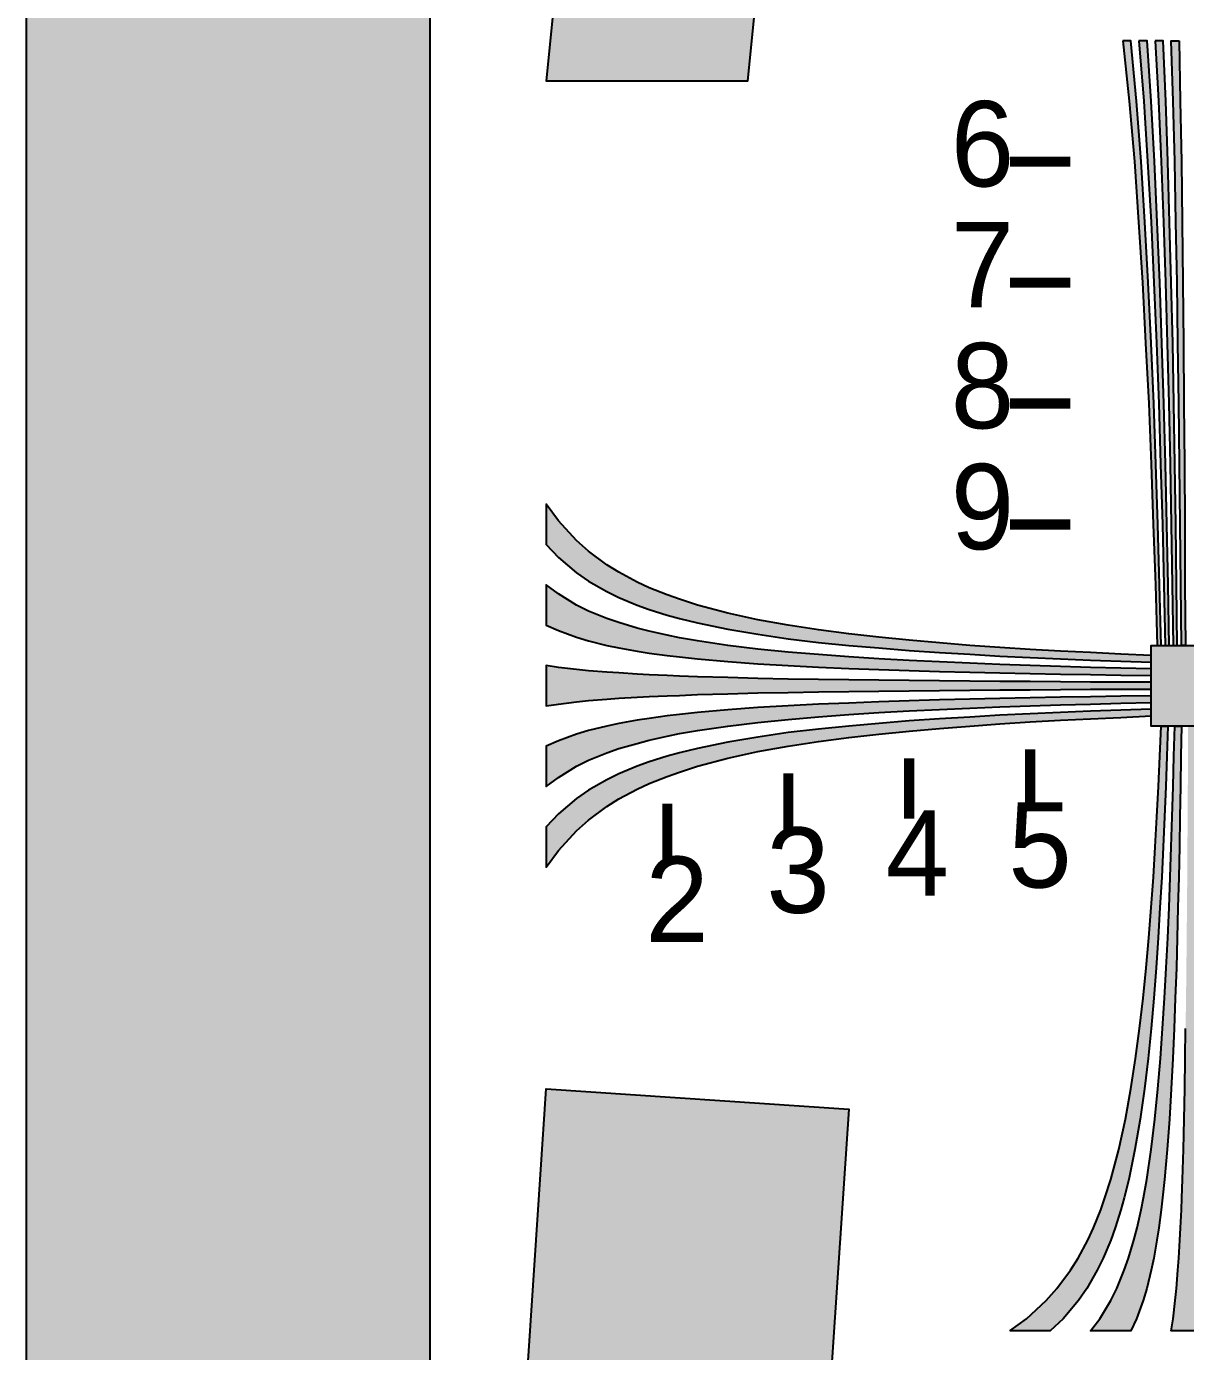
# Model space of a CAD drawing. Header units: millimetres. Extents: x 0 to 420, y 0 to 297.
# Drawn here: x 0 to 71.1, y 45.8 to 127.1 of the extents above; entities that cross this region are included whole.
import ezdxf

# ---------------------------------------------------------------- set-up
doc = ezdxf.new("R2010")
doc.units = ezdxf.units.MM
for name, color, linetype in [('FRAME', 7, 'Continuous'), ('GLUE', 1, 'Continuous'), ('LABELS', 7, 'Continuous'), ('PERIPHERY', 7, 'Continuous'), ('SFR', 7, 'Continuous')]:
    doc.layers.add(name, color=color, linetype=linetype)

msp = doc.modelspace()

# ---------------------------------------------------------------- hatches: boundary and pattern name
at = {"layer": 'FRAME', "true_color": 0x000000}
h = msp.add_hatch(color=7, dxfattribs=at)
h.dxf.hatch_style = 1
h.paths.add_polyline_path([(0, 272.25), (24.75, 272.25), (24.75, 24.75), (0, 24.75), (0, 272.25)])
at = {"layer": 'PERIPHERY', "true_color": 0x000000}
h = msp.add_hatch(color=7, dxfattribs=at)
h.dxf.hatch_style = 1
h.paths.add_polyline_path([(67.293, 126.225), (67.676, 122.512), (67.998, 118.8), (68.258, 115.087), (68.493, 111.375), (68.691, 107.662), (68.877, 103.95), (69.025, 100.237), (69.162, 96.525), (69.286, 92.812), (69.397, 89.099), (69.644, 89.099), (69.545, 92.812), (69.434, 96.525), (69.322, 100.237), (69.186, 103.95), (69.025, 107.662), (68.852, 111.375), (68.642, 115.087), (68.407, 118.8), (68.123, 122.512), (67.788, 126.225), (67.293, 126.225)])
h = msp.add_hatch(color=7, dxfattribs=at)
h.dxf.hatch_style = 1
h.paths.add_polyline_path([(68.282, 126.225), (68.58, 122.512), (68.815, 118.8), (69.025, 115.087), (69.198, 111.375), (69.359, 107.662), (69.496, 103.95), (69.606, 100.237), (69.718, 96.525), (69.805, 92.812), (69.891, 89.099), (70.138, 89.099), (70.064, 92.812), (69.99, 96.525), (69.903, 100.237), (69.804, 103.95), (69.68, 107.662), (69.557, 111.375), (69.408, 115.087), (69.235, 118.8), (69.025, 122.512), (68.778, 126.225), (68.282, 126.225)])
h = msp.add_hatch(color=7, dxfattribs=at)
h.dxf.hatch_style = 1
h.paths.add_polyline_path([(69.273, 126.225), (69.471, 122.512), (69.644, 118.8), (69.792, 115.087), (69.904, 111.375), (70.015, 107.662), (70.114, 103.95), (70.189, 100.237), (70.263, 96.525), (70.325, 92.812), (70.388, 89.099), (70.635, 89.099), (70.585, 92.812), (70.536, 96.525), (70.487, 100.237), (70.424, 103.95), (70.35, 107.662), (70.264, 111.375), (70.164, 115.087), (70.053, 118.8), (69.93, 122.512), (69.768, 126.225), (69.273, 126.225)])
h = msp.add_hatch(color=7, dxfattribs=at)
h.dxf.hatch_style = 1
h.paths.add_polyline_path([(70.758, 126.225), (70.82, 122.512), (70.882, 118.8), (70.931, 115.087), (70.969, 111.375), (71.005, 107.662), (71.043, 103.95), (71.068, 100.237), (71.093, 96.525), (71.105, 92.812), (71.13, 89.099), (70.882, 89.099), (70.845, 92.812), (70.808, 96.525), (70.771, 100.237), (70.734, 103.95), (70.672, 107.662), (70.622, 111.375), (70.548, 115.087), (70.474, 118.8), (70.374, 122.512), (70.263, 126.225), (70.758, 126.225)])
h = msp.add_hatch(color=7, dxfattribs=at)
h.dxf.hatch_style = 1
h.paths.add_polyline_path([(31.903, 95.291), (32.645, 94.499), (33.759, 93.559), (34.502, 93.051), (35.615, 92.407), (36.358, 92.049), (37.472, 91.578), (38.214, 91.306), (39.328, 90.96), (40.07, 90.75), (41.184, 90.477), (43.04, 90.094), (44.897, 89.784), (46.753, 89.512), (48.609, 89.289), (50.465, 89.103), (52.322, 88.942), (54.178, 88.794), (56.034, 88.67), (57.89, 88.559), (59.747, 88.448), (61.603, 88.361), (63.459, 88.274), (65.316, 88.2), (67.172, 88.138), (69.028, 88.076), (69.028, 88.485), (67.172, 88.571), (65.316, 88.657), (63.459, 88.744), (61.603, 88.856), (59.747, 88.967), (57.89, 89.103), (56.034, 89.252), (54.178, 89.413), (52.322, 89.598), (50.465, 89.809), (48.609, 90.056), (46.753, 90.341), (44.897, 90.675), (43.04, 91.083), (41.184, 91.578), (40.07, 91.937), (39.328, 92.197), (38.214, 92.643), (37.472, 92.99), (36.358, 93.596), (35.615, 94.054), (34.502, 94.883), (33.759, 95.539), (32.645, 96.752), (31.903, 97.766), (31.903, 95.291), (31.903, 95.291)])
h = msp.add_hatch(color=7, dxfattribs=at)
h.dxf.hatch_style = 1
h.paths.add_polyline_path([(31.903, 90.341), (32.645, 90.007), (33.759, 89.598), (34.502, 89.375), (35.615, 89.103), (36.358, 88.955), (37.472, 88.744), (38.214, 88.632), (39.328, 88.484), (40.07, 88.398), (41.184, 88.273), (43.04, 88.113), (44.897, 87.977), (46.753, 87.865), (48.609, 87.766), (50.465, 87.692), (52.322, 87.617), (54.178, 87.556), (56.034, 87.506), (57.89, 87.457), (59.747, 87.407), (61.603, 87.37), (63.459, 87.333), (65.316, 87.308), (67.172, 87.271), (69.028, 87.246), (69.028, 87.655), (67.172, 87.704), (65.316, 87.754), (63.459, 87.803), (61.603, 87.864), (59.747, 87.927), (57.89, 88.001), (56.034, 88.088), (54.178, 88.174), (52.322, 88.273), (50.465, 88.397), (48.609, 88.533), (46.753, 88.694), (44.897, 88.88), (43.04, 89.103), (41.184, 89.375), (40.07, 89.573), (39.328, 89.722), (38.214, 89.969), (37.472, 90.167), (36.358, 90.501), (35.615, 90.749), (34.502, 91.207), (33.759, 91.578), (32.645, 92.259), (31.903, 92.816), (31.903, 90.341), (31.903, 90.341)])
h = msp.add_hatch(color=7, dxfattribs=at)
h.dxf.hatch_style = 1
h.paths.add_polyline_path([(73.978, 84.15), (69.028, 84.15), (69.028, 89.1), (73.978, 89.1), (73.978, 84.15)])
h = msp.add_hatch(color=7, dxfattribs=at)
h.dxf.hatch_style = 1
h.paths.add_polyline_path([(31.903, 85.391), (32.645, 85.502), (33.759, 85.638), (34.502, 85.713), (35.615, 85.799), (36.358, 85.861), (37.472, 85.923), (38.214, 85.96), (39.328, 86.009), (40.07, 86.035), (41.184, 86.085), (43.04, 86.134), (44.897, 86.183), (46.753, 86.22), (48.609, 86.245), (50.465, 86.27), (52.322, 86.295), (54.178, 86.319), (56.034, 86.332), (57.89, 86.357), (59.747, 86.369), (61.603, 86.381), (63.459, 86.393), (65.316, 86.406), (67.172, 86.418), (69.028, 86.418), (69.028, 86.839), (67.172, 86.839), (65.316, 86.85), (63.459, 86.863), (61.603, 86.875), (59.747, 86.887), (57.89, 86.899), (56.034, 86.924), (54.178, 86.937), (52.322, 86.962), (50.465, 86.987), (48.609, 87.011), (46.753, 87.036), (44.897, 87.074), (43.04, 87.123), (41.184, 87.172), (40.07, 87.222), (39.328, 87.247), (38.214, 87.296), (37.472, 87.333), (36.358, 87.407), (35.615, 87.457), (34.502, 87.543), (33.759, 87.617), (32.645, 87.754), (31.903, 87.865), (31.903, 85.391), (31.903, 85.391)])
h = msp.add_hatch(color=7, dxfattribs=at)
h.dxf.hatch_style = 1
h.paths.add_polyline_path([(31.903, 80.44), (32.645, 80.998), (33.759, 81.678), (34.502, 82.049), (35.615, 82.507), (36.358, 82.768), (37.472, 83.089), (38.214, 83.288), (39.328, 83.535), (40.07, 83.683), (41.184, 83.881), (43.04, 84.153), (44.897, 84.376), (46.753, 84.561), (48.609, 84.722), (50.465, 84.859), (52.322, 84.983), (54.178, 85.082), (56.034, 85.169), (57.89, 85.255), (59.747, 85.329), (61.603, 85.391), (63.459, 85.453), (65.316, 85.502), (67.172, 85.552), (69.028, 85.602), (69.028, 86.01), (67.172, 85.985), (65.316, 85.948), (63.459, 85.923), (61.603, 85.885), (59.747, 85.849), (57.89, 85.799), (56.034, 85.75), (54.178, 85.701), (52.322, 85.638), (50.465, 85.564), (48.609, 85.49), (46.753, 85.391), (44.897, 85.279), (43.04, 85.143), (41.184, 84.982), (40.07, 84.859), (39.328, 84.772), (38.214, 84.623), (37.472, 84.512), (36.358, 84.314), (35.615, 84.153), (34.502, 83.881), (33.759, 83.658), (32.645, 83.25), (31.903, 82.915), (31.903, 80.44), (31.903, 80.44)])
h = msp.add_hatch(color=7, dxfattribs=at)
h.dxf.hatch_style = 1
h.paths.add_polyline_path([(31.903, 75.49), (32.645, 76.505), (33.759, 77.718), (34.502, 78.374), (35.615, 79.203), (36.358, 79.673), (37.472, 80.266), (38.214, 80.614), (39.328, 81.059), (40.07, 81.319), (41.184, 81.678), (43.04, 82.173), (44.897, 82.581), (46.753, 82.916), (48.609, 83.2), (50.465, 83.447), (52.322, 83.658), (54.178, 83.844), (56.034, 84.004), (57.89, 84.152), (59.747, 84.289), (61.603, 84.401), (63.459, 84.512), (65.316, 84.599), (67.172, 84.685), (69.028, 84.772), (69.028, 85.18), (67.172, 85.118), (65.316, 85.056), (63.459, 84.982), (61.603, 84.895), (59.747, 84.809), (57.89, 84.697), (56.034, 84.585), (54.178, 84.462), (52.322, 84.313), (50.465, 84.152), (48.609, 83.967), (46.753, 83.745), (44.897, 83.472), (43.04, 83.162), (41.184, 82.778), (40.07, 82.506), (39.328, 82.296), (38.214, 81.95), (37.472, 81.678), (36.358, 81.22), (35.615, 80.848), (34.502, 80.205), (33.759, 79.698), (32.645, 78.757), (31.903, 77.965), (31.903, 75.49), (31.903, 75.49)])
h = msp.add_hatch(color=7, dxfattribs=at)
h.dxf.hatch_style = 1
h.paths.add_polyline_path([(60.365, 47.025), (61.38, 47.768), (62.593, 48.882), (63.248, 49.624), (64.077, 50.738), (64.548, 51.48), (65.141, 52.594), (65.488, 53.337), (65.934, 54.45), (66.193, 55.193), (66.552, 56.307), (67.047, 58.163), (67.456, 60.019), (67.79, 61.875), (68.075, 63.732), (68.322, 65.588), (68.532, 67.444), (68.718, 69.3), (68.879, 71.157), (69.027, 73.013), (69.164, 74.869), (69.275, 76.726), (69.386, 78.582), (69.473, 80.438), (69.56, 82.294), (69.646, 84.151), (70.055, 84.151), (69.993, 82.294), (69.93, 80.438), (69.856, 78.582), (69.77, 76.726), (69.683, 74.869), (69.572, 73.013), (69.46, 71.157), (69.337, 69.3), (69.188, 67.444), (69.027, 65.588), (68.842, 63.732), (68.619, 61.875), (68.347, 60.019), (68.037, 58.163), (67.653, 56.307), (67.381, 55.193), (67.171, 54.45), (66.825, 53.337), (66.552, 52.594), (66.094, 51.48), (65.723, 50.738), (65.079, 49.624), (64.572, 48.882), (63.632, 47.768), (62.84, 47.025), (60.365, 47.025)])
h = msp.add_hatch(color=7, dxfattribs=at)
h.dxf.hatch_style = 1
h.paths.add_polyline_path([(65.315, 47.025), (65.872, 47.768), (66.553, 48.882), (66.924, 49.624), (67.382, 50.738), (67.642, 51.48), (67.964, 52.594), (68.162, 53.337), (68.409, 54.45), (68.557, 55.193), (68.756, 56.307), (69.028, 58.163), (69.251, 60.019), (69.436, 61.875), (69.597, 63.732), (69.734, 65.588), (69.857, 67.444), (69.956, 69.3), (70.043, 71.157), (70.129, 73.013), (70.204, 74.869), (70.266, 76.726), (70.328, 78.582), (70.377, 80.438), (70.426, 82.294), (70.476, 84.151), (70.884, 84.151), (70.859, 82.294), (70.822, 80.438), (70.797, 78.582), (70.76, 76.726), (70.723, 74.869), (70.674, 73.013), (70.625, 71.156), (70.575, 69.3), (70.513, 67.444), (70.439, 65.587), (70.364, 63.731), (70.265, 61.875), (70.154, 60.019), (70.018, 58.162), (69.857, 56.306), (69.733, 55.192), (69.647, 54.45), (69.498, 53.336), (69.386, 52.594), (69.189, 51.48), (69.028, 50.737), (68.756, 49.624), (68.533, 48.881), (68.124, 47.767), (67.79, 47.025), (65.315, 47.025), (65.315, 47.025)])
h = msp.add_hatch(color=7, dxfattribs=at)
h.dxf.hatch_style = 1
h.paths.add_polyline_path([(70.265, 47.025), (70.377, 47.768), (70.513, 48.882), (70.587, 49.624), (70.674, 50.738), (70.736, 51.48), (70.798, 52.594), (70.835, 53.337), (70.884, 54.45), (70.91, 55.193), (70.959, 56.307), (71.008, 58.163), (71.058, 60.019), (71.095, 61.875), (71.12, 63.732), (71.145, 65.588), (71.169, 67.444), (71.194, 69.3), (71.207, 71.157), (71.231, 73.013), (71.244, 74.869), (71.256, 76.726), (71.268, 78.582), (71.28, 80.438), (71.293, 82.294), (71.293, 84.151), (71.713, 84.151), (71.713, 82.294), (71.726, 80.438), (71.738, 78.582), (71.75, 76.726), (71.762, 74.869), (71.774, 73.013), (71.799, 71.157), (71.812, 69.3), (71.837, 67.444), (71.862, 65.588), (71.887, 63.732), (71.912, 61.875), (71.949, 60.019), (71.998, 58.163), (72.047, 56.307), (72.097, 55.193), (72.122, 54.45), (72.171, 53.337), (72.208, 52.594), (72.282, 51.48), (72.332, 50.738), (72.418, 49.624), (72.493, 48.882), (72.629, 47.768), (72.74, 47.025), (70.265, 47.025)])
at = {"layer": 'SFR', "true_color": 0x000000}
h = msp.add_hatch(color=7, dxfattribs=at)
h.dxf.hatch_style = 1
h.paths.add_polyline_path([(36.853, 173.25), (31.903, 123.75), (44.278, 123.75), (46.385, 144.824), (95.395, 139.923), (93.778, 123.749), (106.153, 123.749), (111.103, 173.249), (98.727, 173.249), (96.62, 152.175), (47.61, 157.076), (49.228, 173.249), (36.853, 173.249), (36.853, 173.25)])
h = msp.add_hatch(color=7, dxfattribs=at)
h.dxf.hatch_style = 1
h.paths.add_polyline_path([(49.228, 42.074), (30.666, 43.312), (31.903, 61.875), (50.465, 60.637), (49.228, 42.074)])

# ---------------------------------------------------------------- linework, layer by layer
at = {"layer": 'FRAME', "color": 250}
msp.add_lwpolyline([(0, 272.25), (24.75, 272.25), (24.75, 24.75), (0, 24.75), (0, 272.25)], close=True, dxfattribs=at)
at = {"layer": 'FRAME', "color": 250, "true_color": 0x000000}
for points in [[(0, 272.25), (0, 24.75), (24.75, 24.75)], [(24.75, 24.75), (24.75, 272.25), (0, 272.25)]]:
    msp.add_solid(points, dxfattribs=at)
at = {"layer": 'GLUE', "color": 1, "lineweight": 18}
msp.add_lwpolyline([(0, 0), (420, 0), (420, 297), (0, 297), (0, 0)], dxfattribs=at)
at = {"layer": 'PERIPHERY', "color": 250}
for points in [[(67.293, 126.225), (67.676, 122.512), (67.998, 118.8), (68.258, 115.087), (68.493, 111.375), (68.691, 107.662), (68.877, 103.95), (69.025, 100.237), (69.162, 96.525), (69.286, 92.812), (69.397, 89.099), (69.644, 89.099), (69.545, 92.812), (69.434, 96.525), (69.322, 100.237), (69.186, 103.95), (69.025, 107.662), (68.852, 111.375), (68.642, 115.087), (68.407, 118.8), (68.123, 122.512), (67.788, 126.225), (67.293, 126.225)], [(68.282, 126.225), (68.58, 122.512), (68.815, 118.8), (69.025, 115.087), (69.198, 111.375), (69.359, 107.662), (69.496, 103.95), (69.606, 100.237), (69.718, 96.525), (69.805, 92.812), (69.891, 89.099), (70.138, 89.099), (70.064, 92.812), (69.99, 96.525), (69.903, 100.237), (69.804, 103.95), (69.68, 107.662), (69.557, 111.375), (69.408, 115.087), (69.235, 118.8), (69.025, 122.512), (68.778, 126.225), (68.282, 126.225)], [(69.273, 126.225), (69.471, 122.512), (69.644, 118.8), (69.792, 115.087), (69.904, 111.375), (70.015, 107.662), (70.114, 103.95), (70.189, 100.237), (70.263, 96.525), (70.325, 92.812), (70.388, 89.099), (70.635, 89.099), (70.585, 92.812), (70.536, 96.525), (70.487, 100.237), (70.424, 103.95), (70.35, 107.662), (70.264, 111.375), (70.164, 115.087), (70.053, 118.8), (69.93, 122.512), (69.768, 126.225), (69.273, 126.225)], [(70.758, 126.225), (70.82, 122.512), (70.882, 118.8), (70.931, 115.087), (70.969, 111.375), (71.005, 107.662), (71.043, 103.95), (71.068, 100.237), (71.093, 96.525), (71.105, 92.812), (71.13, 89.099), (70.882, 89.099), (70.845, 92.812), (70.808, 96.525), (70.771, 100.237), (70.734, 103.95), (70.672, 107.662), (70.622, 111.375), (70.548, 115.087), (70.474, 118.8), (70.374, 122.512), (70.263, 126.225), (70.758, 126.225)], [(31.903, 95.291), (32.645, 94.499), (33.759, 93.559), (34.502, 93.051), (35.615, 92.407), (36.358, 92.049), (37.472, 91.578), (38.214, 91.306), (39.328, 90.96), (40.07, 90.75), (41.184, 90.477), (43.04, 90.094), (44.897, 89.784), (46.753, 89.512), (48.609, 89.289), (50.465, 89.103), (52.322, 88.942), (54.178, 88.794), (56.034, 88.67), (57.89, 88.559), (59.747, 88.448), (61.603, 88.361), (63.459, 88.274), (65.316, 88.2), (67.172, 88.138), (69.028, 88.076), (69.028, 88.485), (67.172, 88.571), (65.316, 88.657), (63.459, 88.744), (61.603, 88.856), (59.747, 88.967), (57.89, 89.103), (56.034, 89.252), (54.178, 89.413), (52.322, 89.598), (50.465, 89.809), (48.609, 90.056), (46.753, 90.341), (44.897, 90.675), (43.04, 91.083), (41.184, 91.578), (40.07, 91.937), (39.328, 92.197), (38.214, 92.643), (37.472, 92.99), (36.358, 93.596), (35.615, 94.054), (34.502, 94.883), (33.759, 95.539), (32.645, 96.752), (31.903, 97.766), (31.903, 95.291), (31.903, 95.291)], [(31.903, 90.341), (32.645, 90.007), (33.759, 89.598), (34.502, 89.375), (35.615, 89.103), (36.358, 88.955), (37.472, 88.744), (38.214, 88.632), (39.328, 88.484), (40.07, 88.398), (41.184, 88.273), (43.04, 88.113), (44.897, 87.977), (46.753, 87.865), (48.609, 87.766), (50.465, 87.692), (52.322, 87.617), (54.178, 87.556), (56.034, 87.506), (57.89, 87.457), (59.747, 87.407), (61.603, 87.37), (63.459, 87.333), (65.316, 87.308), (67.172, 87.271), (69.028, 87.246), (69.028, 87.655), (67.172, 87.704), (65.316, 87.754), (63.459, 87.803), (61.603, 87.864), (59.747, 87.927), (57.89, 88.001), (56.034, 88.088), (54.178, 88.174), (52.322, 88.273), (50.465, 88.397), (48.609, 88.533), (46.753, 88.694), (44.897, 88.88), (43.04, 89.103), (41.184, 89.375), (40.07, 89.573), (39.328, 89.722), (38.214, 89.969), (37.472, 90.167), (36.358, 90.501), (35.615, 90.749), (34.502, 91.207), (33.759, 91.578), (32.645, 92.259), (31.903, 92.816), (31.903, 90.341), (31.903, 90.341)], [(73.978, 84.15), (69.028, 84.15), (69.028, 89.1), (73.978, 89.1), (73.978, 84.15)], [(31.903, 85.391), (32.645, 85.502), (33.759, 85.638), (34.502, 85.713), (35.615, 85.799), (36.358, 85.861), (37.472, 85.923), (38.214, 85.96), (39.328, 86.009), (40.07, 86.035), (41.184, 86.085), (43.04, 86.134), (44.897, 86.183), (46.753, 86.22), (48.609, 86.245), (50.465, 86.27), (52.322, 86.295), (54.178, 86.319), (56.034, 86.332), (57.89, 86.357), (59.747, 86.369), (61.603, 86.381), (63.459, 86.393), (65.316, 86.406), (67.172, 86.418), (69.028, 86.418), (69.028, 86.839), (67.172, 86.839), (65.316, 86.85), (63.459, 86.863), (61.603, 86.875), (59.747, 86.887), (57.89, 86.899), (56.034, 86.924), (54.178, 86.937), (52.322, 86.962), (50.465, 86.987), (48.609, 87.011), (46.753, 87.036), (44.897, 87.074), (43.04, 87.123), (41.184, 87.172), (40.07, 87.222), (39.328, 87.247), (38.214, 87.296), (37.472, 87.333), (36.358, 87.407), (35.615, 87.457), (34.502, 87.543), (33.759, 87.617), (32.645, 87.754), (31.903, 87.865), (31.903, 85.391), (31.903, 85.391)], [(31.903, 80.44), (32.645, 80.998), (33.759, 81.678), (34.502, 82.049), (35.615, 82.507), (36.358, 82.768), (37.472, 83.089), (38.214, 83.288), (39.328, 83.535), (40.07, 83.683), (41.184, 83.881), (43.04, 84.153), (44.897, 84.376), (46.753, 84.561), (48.609, 84.722), (50.465, 84.859), (52.322, 84.983), (54.178, 85.082), (56.034, 85.169), (57.89, 85.255), (59.747, 85.329), (61.603, 85.391), (63.459, 85.453), (65.316, 85.502), (67.172, 85.552), (69.028, 85.602), (69.028, 86.01), (67.172, 85.985), (65.316, 85.948), (63.459, 85.923), (61.603, 85.885), (59.747, 85.849), (57.89, 85.799), (56.034, 85.75), (54.178, 85.701), (52.322, 85.638), (50.465, 85.564), (48.609, 85.49), (46.753, 85.391), (44.897, 85.279), (43.04, 85.143), (41.184, 84.982), (40.07, 84.859), (39.328, 84.772), (38.214, 84.623), (37.472, 84.512), (36.358, 84.314), (35.615, 84.153), (34.502, 83.881), (33.759, 83.658), (32.645, 83.25), (31.903, 82.915), (31.903, 80.44), (31.903, 80.44)], [(31.903, 75.49), (32.645, 76.505), (33.759, 77.718), (34.502, 78.374), (35.615, 79.203), (36.358, 79.673), (37.472, 80.266), (38.214, 80.614), (39.328, 81.059), (40.07, 81.319), (41.184, 81.678), (43.04, 82.173), (44.897, 82.581), (46.753, 82.916), (48.609, 83.2), (50.465, 83.447), (52.322, 83.658), (54.178, 83.844), (56.034, 84.004), (57.89, 84.152), (59.747, 84.289), (61.603, 84.401), (63.459, 84.512), (65.316, 84.599), (67.172, 84.685), (69.028, 84.772), (69.028, 85.18), (67.172, 85.118), (65.316, 85.056), (63.459, 84.982), (61.603, 84.895), (59.747, 84.809), (57.89, 84.697), (56.034, 84.585), (54.178, 84.462), (52.322, 84.313), (50.465, 84.152), (48.609, 83.967), (46.753, 83.745), (44.897, 83.472), (43.04, 83.162), (41.184, 82.778), (40.07, 82.506), (39.328, 82.296), (38.214, 81.95), (37.472, 81.678), (36.358, 81.22), (35.615, 80.848), (34.502, 80.205), (33.759, 79.698), (32.645, 78.757), (31.903, 77.965), (31.903, 75.49), (31.903, 75.49)], [(60.365, 47.025), (61.38, 47.768), (62.593, 48.882), (63.248, 49.624), (64.077, 50.738), (64.548, 51.48), (65.141, 52.594), (65.488, 53.337), (65.934, 54.45), (66.193, 55.193), (66.552, 56.307), (67.047, 58.163), (67.456, 60.019), (67.79, 61.875), (68.075, 63.732), (68.322, 65.588), (68.532, 67.444), (68.718, 69.3), (68.879, 71.157), (69.027, 73.013), (69.164, 74.869), (69.275, 76.726), (69.386, 78.582), (69.473, 80.438), (69.56, 82.294), (69.646, 84.151), (70.055, 84.151), (69.993, 82.294), (69.93, 80.438), (69.856, 78.582), (69.77, 76.726), (69.683, 74.869), (69.572, 73.013), (69.46, 71.157), (69.337, 69.3), (69.188, 67.444), (69.027, 65.588), (68.842, 63.732), (68.619, 61.875), (68.347, 60.019), (68.037, 58.163), (67.653, 56.307), (67.381, 55.193), (67.171, 54.45), (66.825, 53.337), (66.552, 52.594), (66.094, 51.48), (65.723, 50.738), (65.079, 49.624), (64.572, 48.882), (63.632, 47.768), (62.84, 47.025), (60.365, 47.025)], [(65.315, 47.025), (65.872, 47.768), (66.553, 48.882), (66.924, 49.624), (67.382, 50.738), (67.642, 51.48), (67.964, 52.594), (68.162, 53.337), (68.409, 54.45), (68.557, 55.193), (68.756, 56.307), (69.028, 58.163), (69.251, 60.019), (69.436, 61.875), (69.597, 63.732), (69.734, 65.588), (69.857, 67.444), (69.956, 69.3), (70.043, 71.157), (70.129, 73.013), (70.204, 74.869), (70.266, 76.726), (70.328, 78.582), (70.377, 80.438), (70.426, 82.294), (70.476, 84.151), (70.884, 84.151), (70.859, 82.294), (70.822, 80.438), (70.797, 78.582), (70.76, 76.726), (70.723, 74.869), (70.674, 73.013), (70.625, 71.156), (70.575, 69.3), (70.513, 67.444), (70.439, 65.587), (70.364, 63.731), (70.265, 61.875), (70.154, 60.019), (70.018, 58.162), (69.857, 56.306), (69.733, 55.192), (69.647, 54.45), (69.498, 53.336), (69.386, 52.594), (69.189, 51.48), (69.028, 50.737), (68.756, 49.624), (68.533, 48.881), (68.124, 47.767), (67.79, 47.025), (65.315, 47.025), (65.315, 47.025)]]:
    msp.add_lwpolyline(points, close=True, dxfattribs=at)
at = {"layer": 'PERIPHERY', "color": 250, "lineweight": 35, "const_width": 0.619}
for points in [[(64.075, 118.8), (60.363, 118.8)], [(64.075, 111.375), (60.363, 111.375)], [(64.075, 103.95), (60.363, 103.95)], [(64.075, 96.525), (60.363, 96.525)], [(61.603, 79.014), (61.603, 82.727)], [(54.178, 78.458), (54.178, 82.17)], [(46.753, 77.529), (46.753, 81.242)], [(39.328, 75.673), (39.328, 79.386)]]:
    msp.add_lwpolyline(points, dxfattribs=at)
at = {"layer": 'PERIPHERY', "color": 250}
msp.add_lwpolyline([(72.74, 47.025), (70.265, 47.025), (70.265, 47.025), (70.377, 47.768), (70.513, 48.882), (70.587, 49.624), (70.674, 50.738), (70.736, 51.48), (70.798, 52.594), (70.835, 53.337), (70.884, 54.45), (70.91, 55.193), (70.959, 56.307), (71.008, 58.163), (71.058, 60.019), (71.095, 61.875), (71.12, 63.732), (71.145, 65.588)], dxfattribs=at)
at = {"layer": 'PERIPHERY', "color": 250, "true_color": 0x000000}
for points in [[(67.788, 126.225), (67.293, 126.225), (67.676, 122.512)], [(67.788, 126.225), (67.676, 122.512), (67.998, 118.8)], [(67.788, 126.225), (67.998, 118.8), (68.258, 115.087)], [(67.788, 126.225), (68.258, 115.087), (68.493, 111.375)], [(67.788, 126.225), (68.493, 111.375), (68.691, 107.662)], [(67.788, 126.225), (68.691, 107.662), (68.877, 103.95)], [(67.788, 126.225), (68.877, 103.95), (69.644, 89.099)], [(67.788, 126.225), (69.644, 89.099), (69.545, 92.812)], [(67.788, 126.225), (69.545, 92.812), (69.434, 96.525)], [(67.788, 126.225), (69.434, 96.525), (69.322, 100.237)], [(67.788, 126.225), (69.322, 100.237), (69.186, 103.95)], [(67.788, 126.225), (69.186, 103.95), (69.025, 107.662)], [(67.788, 126.225), (69.025, 107.662), (68.852, 111.375)], [(67.788, 126.225), (68.852, 111.375), (68.642, 115.087)], [(67.788, 126.225), (68.642, 115.087), (68.407, 118.8)], [(68.407, 118.8), (68.123, 122.512), (67.788, 126.225)], [(68.778, 126.225), (68.282, 126.225), (68.58, 122.512)], [(68.778, 126.225), (68.58, 122.512), (68.815, 118.8)], [(68.778, 126.225), (68.815, 118.8), (69.025, 115.087)], [(68.778, 126.225), (69.025, 115.087), (69.198, 111.375)], [(68.778, 126.225), (69.198, 111.375), (69.359, 107.662)], [(68.778, 126.225), (69.359, 107.662), (69.496, 103.95)], [(68.778, 126.225), (69.496, 103.95), (70.138, 89.099)], [(68.778, 126.225), (70.138, 89.099), (70.064, 92.812)], [(68.778, 126.225), (70.064, 92.812), (69.99, 96.525)], [(68.778, 126.225), (69.99, 96.525), (69.903, 100.237)], [(68.778, 126.225), (69.903, 100.237), (69.804, 103.95)], [(68.778, 126.225), (69.804, 103.95), (69.68, 107.662)], [(68.778, 126.225), (69.68, 107.662), (69.557, 111.375)], [(68.778, 126.225), (69.557, 111.375), (69.408, 115.087)], [(68.778, 126.225), (69.408, 115.087), (69.235, 118.8)], [(69.235, 118.8), (69.025, 122.512), (68.778, 126.225)], [(69.768, 126.225), (69.273, 126.225), (69.471, 122.512)], [(69.768, 126.225), (69.471, 122.512), (69.644, 118.8)], [(69.768, 126.225), (69.644, 118.8), (69.792, 115.087)], [(69.768, 126.225), (69.792, 115.087), (69.904, 111.375)], [(69.768, 126.225), (69.904, 111.375), (70.015, 107.662)], [(69.768, 126.225), (70.015, 107.662), (70.114, 103.95)], [(69.768, 126.225), (70.114, 103.95), (70.189, 100.237)], [(69.768, 126.225), (70.189, 100.237), (70.263, 96.525)], [(69.768, 126.225), (70.263, 96.525), (70.325, 92.812)], [(69.768, 126.225), (70.325, 92.812), (70.388, 89.099)], [(69.768, 126.225), (70.388, 89.099), (70.635, 89.099)], [(69.768, 126.225), (70.635, 89.099), (70.585, 92.812)], [(69.768, 126.225), (70.585, 92.812), (70.536, 96.525)], [(69.768, 126.225), (70.536, 96.525), (70.487, 100.237)], [(69.768, 126.225), (70.487, 100.237), (70.424, 103.95)], [(69.768, 126.225), (70.424, 103.95), (70.35, 107.662)], [(69.768, 126.225), (70.35, 107.662), (70.264, 111.375)], [(69.768, 126.225), (70.264, 111.375), (70.164, 115.087)], [(69.768, 126.225), (70.164, 115.087), (70.053, 118.8)], [(70.053, 118.8), (69.93, 122.512), (69.768, 126.225)], [(70.758, 126.225), (70.263, 126.225), (70.374, 122.512)], [(70.758, 126.225), (70.374, 122.512), (70.474, 118.8)], [(70.758, 126.225), (70.474, 118.8), (70.548, 115.087)], [(70.758, 126.225), (70.548, 115.087), (70.622, 111.375)], [(70.758, 126.225), (70.622, 111.375), (70.672, 107.662)], [(70.758, 126.225), (70.672, 107.662), (70.734, 103.95)], [(70.758, 126.225), (70.734, 103.95), (70.771, 100.237)], [(70.758, 126.225), (70.771, 100.237), (70.808, 96.525)], [(70.758, 126.225), (70.808, 96.525), (70.845, 92.812)], [(70.758, 126.225), (70.845, 92.812), (70.882, 89.099)], [(70.758, 126.225), (70.882, 89.099), (71.13, 89.099)], [(70.758, 126.225), (71.13, 89.099), (71.105, 92.812)], [(70.758, 126.225), (71.105, 92.812), (71.093, 96.525)], [(70.758, 126.225), (71.093, 96.525), (71.068, 100.237)], [(70.758, 126.225), (71.068, 100.237), (71.043, 103.95)], [(70.758, 126.225), (71.043, 103.95), (71.005, 107.662)], [(70.758, 126.225), (71.005, 107.662), (70.969, 111.375)], [(70.758, 126.225), (70.969, 111.375), (70.931, 115.087)], [(70.758, 126.225), (70.931, 115.087), (70.882, 118.8)], [(68.877, 103.95), (69.025, 100.237), (69.644, 89.099)], [(69.496, 103.95), (69.606, 100.237), (69.718, 96.525)], [(69.496, 103.95), (69.718, 96.525), (70.138, 89.099)], [(69.025, 100.237), (69.162, 96.525), (69.644, 89.099)], [(32.645, 96.752), (31.903, 97.766), (31.903, 95.291)], [(33.759, 95.539), (32.645, 96.752), (31.903, 95.291)], [(69.162, 96.525), (69.286, 92.812), (69.644, 89.099)], [(69.718, 96.525), (69.805, 92.812), (70.138, 89.099)], [(34.502, 94.883), (33.759, 95.539), (31.903, 95.291)], [(31.903, 95.291), (32.645, 94.499), (33.759, 93.559)], [(31.903, 95.291), (33.759, 93.559), (34.502, 93.051)], [(31.903, 95.291), (34.502, 93.051), (35.615, 92.407)], [(31.903, 95.291), (35.615, 92.407), (36.358, 92.049)], [(31.903, 95.291), (36.358, 92.049), (37.472, 91.578)], [(31.903, 95.291), (37.472, 91.578), (38.214, 91.306)], [(31.903, 95.291), (38.214, 91.306), (39.328, 90.96)], [(31.903, 95.291), (39.328, 90.96), (40.07, 90.75)], [(31.903, 95.291), (40.07, 90.75), (41.184, 90.477)], [(31.903, 95.291), (41.184, 90.477), (43.04, 90.094)], [(31.903, 95.291), (43.04, 90.094), (44.897, 89.784)], [(31.903, 95.291), (44.897, 89.784), (38.214, 92.643)], [(31.903, 95.291), (38.214, 92.643), (37.472, 92.99)], [(31.903, 95.291), (37.472, 92.99), (36.358, 93.596)], [(31.903, 95.291), (36.358, 93.596), (35.615, 94.054)], [(31.903, 95.291), (35.615, 94.054), (34.502, 94.883)], [(32.645, 92.259), (31.903, 92.816), (31.903, 90.341)], [(69.286, 92.812), (69.397, 89.099), (69.644, 89.099)], [(69.805, 92.812), (69.891, 89.099), (70.138, 89.099)], [(33.759, 91.578), (32.645, 92.259), (31.903, 90.341)], [(44.897, 89.784), (39.328, 92.197), (38.214, 92.643)], [(44.897, 89.784), (40.07, 91.937), (39.328, 92.197)], [(44.897, 89.784), (41.184, 91.578), (40.07, 91.937)], [(34.502, 91.207), (33.759, 91.578), (31.903, 90.341)], [(35.615, 90.749), (34.502, 91.207), (31.903, 90.341)], [(44.897, 89.784), (43.04, 91.083), (41.184, 91.578)], [(36.358, 90.501), (35.615, 90.749), (31.903, 90.341)], [(37.472, 90.167), (36.358, 90.501), (31.903, 90.341)], [(31.903, 90.341), (32.645, 90.007), (33.759, 89.598)], [(31.903, 90.341), (33.759, 89.598), (34.502, 89.375)], [(31.903, 90.341), (34.502, 89.375), (35.615, 89.103)], [(31.903, 90.341), (35.615, 89.103), (36.358, 88.955)], [(31.903, 90.341), (36.358, 88.955), (37.472, 88.744)], [(31.903, 90.341), (37.472, 88.744), (38.214, 88.632)], [(31.903, 90.341), (38.214, 88.632), (39.328, 88.484)], [(31.903, 90.341), (39.328, 88.484), (40.07, 88.398)], [(31.903, 90.341), (40.07, 88.398), (41.184, 88.273)], [(31.903, 90.341), (41.184, 88.273), (43.04, 88.113)], [(31.903, 90.341), (43.04, 88.113), (44.897, 87.977)], [(31.903, 90.341), (44.897, 87.977), (46.753, 87.865)], [(31.903, 90.341), (46.753, 87.865), (48.609, 87.766)], [(31.903, 90.341), (48.609, 87.766), (50.465, 87.692)], [(31.903, 90.341), (50.465, 87.692), (52.322, 87.617)], [(31.903, 90.341), (52.322, 87.617), (54.178, 87.556)], [(31.903, 90.341), (54.178, 87.556), (56.034, 87.506)], [(31.903, 90.341), (56.034, 87.506), (44.897, 88.88)], [(31.903, 90.341), (44.897, 88.88), (43.04, 89.103)], [(31.903, 90.341), (43.04, 89.103), (41.184, 89.375)], [(31.903, 90.341), (41.184, 89.375), (40.07, 89.573)], [(31.903, 90.341), (40.07, 89.573), (39.328, 89.722)], [(31.903, 90.341), (39.328, 89.722), (38.214, 89.969)], [(31.903, 90.341), (38.214, 89.969), (37.472, 90.167)], [(44.897, 89.784), (44.897, 90.675), (43.04, 91.083)], [(44.897, 89.784), (46.753, 90.341), (44.897, 90.675)], [(44.897, 89.784), (48.609, 90.056), (46.753, 90.341)], [(44.897, 89.784), (50.465, 89.809), (48.609, 90.056)], [(44.897, 89.784), (52.322, 89.598), (50.465, 89.809)], [(44.897, 89.784), (46.753, 89.512), (48.609, 89.289)], [(44.897, 89.784), (48.609, 89.289), (50.465, 89.103)], [(44.897, 89.784), (50.465, 89.103), (52.322, 88.942)], [(44.897, 89.784), (52.322, 88.942), (54.178, 88.794)], [(44.897, 89.784), (54.178, 88.794), (56.034, 88.67)], [(44.897, 89.784), (56.034, 88.67), (57.89, 88.559)], [(44.897, 89.784), (57.89, 88.559), (59.747, 88.448)], [(44.897, 89.784), (59.747, 88.448), (61.603, 88.361)], [(44.897, 89.784), (61.603, 88.361), (63.459, 88.274)], [(44.897, 89.784), (63.459, 88.274), (65.316, 88.2)], [(44.897, 89.784), (65.316, 88.2), (67.172, 88.138)], [(44.897, 89.784), (67.172, 88.138), (69.028, 88.076)], [(44.897, 89.784), (69.028, 88.076), (63.459, 88.744)], [(44.897, 89.784), (63.459, 88.744), (61.603, 88.856)], [(44.897, 89.784), (61.603, 88.856), (59.747, 88.967)], [(44.897, 89.784), (59.747, 88.967), (57.89, 89.103)], [(44.897, 89.784), (57.89, 89.103), (56.034, 89.252)], [(44.897, 89.784), (56.034, 89.252), (54.178, 89.413)], [(44.897, 89.784), (54.178, 89.413), (52.322, 89.598)], [(56.034, 87.506), (46.753, 88.694), (44.897, 88.88)], [(56.034, 87.506), (48.609, 88.533), (46.753, 88.694)], [(69.028, 88.076), (65.316, 88.657), (63.459, 88.744)], [(73.978, 84.15), (73.978, 89.1), (69.028, 89.1)], [(69.028, 89.1), (69.028, 84.15), (73.978, 84.15)], [(31.903, 85.391), (32.645, 87.754), (31.903, 87.865)], [(56.034, 87.506), (50.465, 88.397), (48.609, 88.533)], [(56.034, 87.506), (52.322, 88.273), (50.465, 88.397)], [(56.034, 87.506), (54.178, 88.174), (52.322, 88.273)], [(56.034, 87.506), (56.034, 88.088), (54.178, 88.174)], [(56.034, 87.506), (57.89, 88.001), (56.034, 88.088)], [(56.034, 87.506), (59.747, 87.927), (57.89, 88.001)], [(56.034, 87.506), (61.603, 87.864), (59.747, 87.927)], [(56.034, 87.506), (63.459, 87.803), (61.603, 87.864)], [(69.028, 88.076), (67.172, 88.571), (65.316, 88.657)], [(69.028, 88.076), (69.028, 88.485), (67.172, 88.571)], [(31.903, 85.391), (33.759, 87.617), (32.645, 87.754)], [(31.903, 85.391), (34.502, 87.543), (33.759, 87.617)], [(31.903, 85.391), (35.615, 87.457), (34.502, 87.543)], [(31.903, 85.391), (36.358, 87.407), (35.615, 87.457)], [(31.903, 85.391), (37.472, 87.333), (36.358, 87.407)], [(31.903, 85.391), (38.214, 87.296), (37.472, 87.333)], [(31.903, 85.391), (39.328, 87.247), (38.214, 87.296)], [(31.903, 85.391), (40.07, 87.222), (39.328, 87.247)], [(31.903, 85.391), (41.184, 87.172), (40.07, 87.222)], [(31.903, 85.391), (43.04, 87.123), (41.184, 87.172)], [(31.903, 85.391), (32.645, 85.502), (43.04, 87.123)], [(32.645, 85.502), (44.897, 87.074), (43.04, 87.123)], [(32.645, 85.502), (33.759, 85.638), (44.897, 87.074)], [(33.759, 85.638), (46.753, 87.036), (44.897, 87.074)], [(33.759, 85.638), (34.502, 85.713), (46.753, 87.036)], [(34.502, 85.713), (48.609, 87.011), (46.753, 87.036)], [(56.034, 87.506), (65.316, 87.754), (63.459, 87.803)], [(56.034, 87.506), (67.172, 87.704), (65.316, 87.754)], [(56.034, 87.506), (69.028, 87.655), (67.172, 87.704)], [(56.034, 87.506), (69.028, 87.246), (69.028, 87.655)], [(56.034, 87.506), (57.89, 87.457), (61.603, 87.37)], [(56.034, 87.506), (61.603, 87.37), (63.459, 87.333)], [(56.034, 87.506), (63.459, 87.333), (65.316, 87.308)], [(56.034, 87.506), (65.316, 87.308), (67.172, 87.271)], [(56.034, 87.506), (67.172, 87.271), (69.028, 87.246)], [(57.89, 87.457), (59.747, 87.407), (61.603, 87.37)], [(34.502, 85.713), (36.358, 85.861), (48.609, 87.011)], [(36.358, 85.861), (50.465, 86.987), (48.609, 87.011)], [(36.358, 85.861), (52.322, 86.962), (50.465, 86.987)], [(36.358, 85.861), (54.178, 86.937), (52.322, 86.962)], [(36.358, 85.861), (37.472, 85.923), (54.178, 86.937)], [(37.472, 85.923), (56.034, 86.924), (54.178, 86.937)], [(37.472, 85.923), (38.214, 85.96), (56.034, 86.924)], [(38.214, 85.96), (57.89, 86.899), (56.034, 86.924)], [(38.214, 85.96), (39.328, 86.009), (57.89, 86.899)], [(39.328, 86.009), (59.747, 86.887), (57.89, 86.899)], [(39.328, 86.009), (41.184, 86.085), (59.747, 86.887)], [(41.184, 86.085), (61.603, 86.875), (59.747, 86.887)], [(41.184, 86.085), (63.459, 86.863), (61.603, 86.875)], [(41.184, 86.085), (65.316, 86.85), (63.459, 86.863)], [(41.184, 86.085), (67.172, 86.839), (65.316, 86.85)], [(41.184, 86.085), (43.04, 86.134), (69.028, 86.839)], [(41.184, 86.085), (69.028, 86.839), (67.172, 86.839)], [(43.04, 86.134), (44.897, 86.183), (69.028, 86.839)], [(44.897, 86.183), (46.753, 86.22), (69.028, 86.839)], [(46.753, 86.22), (48.609, 86.245), (69.028, 86.839)], [(48.609, 86.245), (50.465, 86.27), (69.028, 86.839)], [(50.465, 86.27), (52.322, 86.295), (69.028, 86.839)], [(52.322, 86.295), (54.178, 86.319), (69.028, 86.839)], [(54.178, 86.319), (57.89, 86.357), (69.028, 86.839)], [(54.178, 86.319), (56.034, 86.332), (57.89, 86.357)], [(57.89, 86.357), (61.603, 86.381), (69.028, 86.839)], [(57.89, 86.357), (59.747, 86.369), (61.603, 86.381)], [(61.603, 86.381), (65.316, 86.406), (69.028, 86.839)], [(61.603, 86.381), (63.459, 86.393), (65.316, 86.406)], [(65.316, 86.406), (67.172, 86.418), (69.028, 86.839)], [(67.172, 86.418), (69.028, 86.418), (69.028, 86.839)], [(34.502, 85.713), (35.615, 85.799), (36.358, 85.861)], [(39.328, 86.009), (40.07, 86.035), (41.184, 86.085)], [(39.328, 83.535), (40.07, 83.683), (48.609, 85.49)], [(39.328, 83.535), (48.609, 85.49), (46.753, 85.391)], [(40.07, 83.683), (41.184, 83.881), (50.465, 85.564)], [(40.07, 83.683), (50.465, 85.564), (48.609, 85.49)], [(41.184, 83.881), (43.04, 84.153), (52.322, 85.638)], [(41.184, 83.881), (52.322, 85.638), (50.465, 85.564)], [(43.04, 84.153), (44.897, 84.376), (56.034, 85.75)], [(43.04, 84.153), (56.034, 85.75), (54.178, 85.701)], [(43.04, 84.153), (54.178, 85.701), (52.322, 85.638)], [(44.897, 84.376), (46.753, 84.561), (57.89, 85.799)], [(44.897, 84.376), (57.89, 85.799), (56.034, 85.75)], [(46.753, 84.561), (48.609, 84.722), (61.603, 85.885)], [(46.753, 84.561), (61.603, 85.885), (59.747, 85.849)], [(46.753, 84.561), (59.747, 85.849), (57.89, 85.799)], [(48.609, 84.722), (50.465, 84.859), (63.459, 85.923)], [(48.609, 84.722), (63.459, 85.923), (61.603, 85.885)], [(50.465, 84.859), (52.322, 84.983), (67.172, 85.985)], [(50.465, 84.859), (67.172, 85.985), (65.316, 85.948)], [(50.465, 84.859), (65.316, 85.948), (63.459, 85.923)], [(52.322, 84.983), (54.178, 85.082), (69.028, 86.01)], [(52.322, 84.983), (69.028, 86.01), (67.172, 85.985)], [(54.178, 85.082), (56.034, 85.169), (69.028, 86.01)], [(56.034, 85.169), (57.89, 85.255), (69.028, 86.01)], [(57.89, 85.255), (59.747, 85.329), (69.028, 86.01)], [(59.747, 85.329), (61.603, 85.391), (69.028, 86.01)], [(61.603, 85.391), (63.459, 85.453), (69.028, 86.01)], [(63.459, 85.453), (69.028, 85.602), (69.028, 86.01)], [(63.459, 85.453), (65.316, 85.502), (69.028, 85.602)], [(65.316, 85.502), (67.172, 85.552), (69.028, 85.602)], [(32.645, 80.998), (33.759, 81.678), (38.214, 84.623)], [(32.645, 80.998), (38.214, 84.623), (37.472, 84.512)], [(33.759, 81.678), (34.502, 82.049), (40.07, 84.859)], [(33.759, 81.678), (40.07, 84.859), (39.328, 84.772)], [(33.759, 81.678), (39.328, 84.772), (38.214, 84.623)], [(34.502, 82.049), (35.615, 82.507), (41.184, 84.982)], [(34.502, 82.049), (41.184, 84.982), (40.07, 84.859)], [(35.615, 82.507), (36.358, 82.768), (43.04, 85.143)], [(35.615, 82.507), (43.04, 85.143), (41.184, 84.982)], [(36.358, 82.768), (37.472, 83.089), (44.897, 85.279)], [(36.358, 82.768), (44.897, 85.279), (43.04, 85.143)], [(37.472, 83.089), (38.214, 83.288), (44.897, 85.279)], [(38.214, 83.288), (39.328, 83.535), (46.753, 85.391)], [(38.214, 83.288), (46.753, 85.391), (44.897, 85.279)], [(46.753, 82.916), (48.609, 83.2), (57.89, 84.697)], [(46.753, 82.916), (57.89, 84.697), (56.034, 84.585)], [(48.609, 83.2), (50.465, 83.447), (59.747, 84.809)], [(48.609, 83.2), (59.747, 84.809), (57.89, 84.697)], [(50.465, 83.447), (52.322, 83.658), (63.459, 84.982)], [(50.465, 83.447), (63.459, 84.982), (61.603, 84.895)], [(50.465, 83.447), (61.603, 84.895), (59.747, 84.809)], [(52.322, 83.658), (54.178, 83.844), (65.316, 85.056)], [(52.322, 83.658), (65.316, 85.056), (63.459, 84.982)], [(54.178, 83.844), (56.034, 84.004), (69.028, 85.18)], [(54.178, 83.844), (69.028, 85.18), (67.172, 85.118)], [(54.178, 83.844), (67.172, 85.118), (65.316, 85.056)], [(56.034, 84.004), (57.89, 84.152), (69.028, 85.18)], [(57.89, 84.152), (59.747, 84.289), (69.028, 85.18)], [(59.747, 84.289), (61.603, 84.401), (69.028, 85.18)], [(61.603, 84.401), (63.459, 84.512), (69.028, 85.18)], [(63.459, 84.512), (65.316, 84.599), (69.028, 85.18)], [(65.316, 84.599), (67.172, 84.685), (69.028, 85.18)], [(67.172, 84.685), (69.028, 84.772), (69.028, 85.18)], [(31.903, 80.44), (32.645, 80.998), (36.358, 84.314)], [(31.903, 80.44), (36.358, 84.314), (35.615, 84.153)], [(31.903, 80.44), (35.615, 84.153), (34.502, 83.881)], [(31.903, 80.44), (34.502, 83.881), (33.759, 83.658)], [(32.645, 80.998), (37.472, 84.512), (36.358, 84.314)], [(41.184, 81.678), (43.04, 82.173), (50.465, 84.152)], [(41.184, 81.678), (50.465, 84.152), (48.609, 83.967)], [(41.184, 81.678), (48.609, 83.967), (46.753, 83.745)], [(43.04, 82.173), (44.897, 82.581), (52.322, 84.313)], [(43.04, 82.173), (52.322, 84.313), (50.465, 84.152)], [(44.897, 82.581), (46.753, 82.916), (54.178, 84.462)], [(44.897, 82.581), (54.178, 84.462), (52.322, 84.313)], [(46.753, 82.916), (56.034, 84.585), (54.178, 84.462)], [(69.189, 51.48), (70.859, 82.294), (70.884, 84.151)], [(69.189, 51.48), (70.884, 84.151), (70.129, 73.013)], [(69.337, 69.3), (69.993, 82.294), (70.055, 84.151)], [(69.337, 69.3), (70.055, 84.151), (69.646, 84.151)], [(69.337, 69.3), (69.646, 84.151), (69.56, 82.294)], [(70.884, 84.151), (70.204, 74.869), (70.129, 73.013)], [(70.884, 84.151), (70.266, 76.726), (70.204, 74.869)], [(70.884, 84.151), (70.328, 78.582), (70.266, 76.726)], [(70.884, 84.151), (70.377, 80.438), (70.328, 78.582)], [(70.884, 84.151), (70.426, 82.294), (70.377, 80.438)], [(70.884, 84.151), (70.476, 84.151), (70.426, 82.294)], [(31.903, 80.44), (33.759, 83.658), (32.645, 83.25)], [(31.903, 80.44), (32.645, 83.25), (31.903, 82.915)], [(37.472, 80.266), (38.214, 80.614), (43.04, 83.162)], [(37.472, 80.266), (43.04, 83.162), (41.184, 82.778)], [(38.214, 80.614), (39.328, 81.059), (44.897, 83.472)], [(38.214, 80.614), (44.897, 83.472), (43.04, 83.162)], [(39.328, 81.059), (40.07, 81.319), (46.753, 83.745)], [(39.328, 81.059), (46.753, 83.745), (44.897, 83.472)], [(40.07, 81.319), (41.184, 81.678), (46.753, 83.745)], [(34.502, 78.374), (35.615, 79.203), (39.328, 82.296)], [(34.502, 78.374), (39.328, 82.296), (38.214, 81.95)], [(35.615, 79.203), (36.358, 79.673), (41.184, 82.778)], [(35.615, 79.203), (41.184, 82.778), (40.07, 82.506)], [(35.615, 79.203), (40.07, 82.506), (39.328, 82.296)], [(36.358, 79.673), (37.472, 80.266), (41.184, 82.778)], [(69.189, 51.48), (70.822, 80.438), (70.859, 82.294)], [(69.337, 69.3), (69.93, 80.438), (69.993, 82.294)], [(69.337, 69.3), (69.56, 82.294), (69.473, 80.438)], [(33.759, 77.718), (34.502, 78.374), (38.214, 81.95)], [(33.759, 77.718), (38.214, 81.95), (37.472, 81.678)], [(33.759, 77.718), (37.472, 81.678), (36.358, 81.22)], [(31.903, 75.49), (32.645, 76.505), (35.615, 80.848)], [(31.903, 75.49), (35.615, 80.848), (34.502, 80.205)], [(32.645, 76.505), (33.759, 77.718), (36.358, 81.22)], [(32.645, 76.505), (36.358, 81.22), (35.615, 80.848)], [(31.903, 75.49), (34.502, 80.205), (33.759, 79.698)], [(69.189, 51.48), (70.797, 78.582), (70.822, 80.438)], [(69.337, 69.3), (69.856, 78.582), (69.93, 80.438)], [(69.337, 69.3), (69.473, 80.438), (69.386, 78.582)], [(31.903, 75.49), (33.759, 79.698), (32.645, 78.757)], [(31.903, 75.49), (32.645, 78.757), (31.903, 77.965)], [(69.189, 51.48), (70.76, 76.726), (70.797, 78.582)], [(69.337, 69.3), (69.386, 78.582), (69.275, 76.726)], [(69.337, 69.3), (69.77, 76.726), (69.856, 78.582)], [(69.337, 69.3), (69.275, 76.726), (69.164, 74.869)], [(69.189, 51.48), (70.723, 74.869), (70.76, 76.726)], [(69.337, 69.3), (69.683, 74.869), (69.77, 76.726)], [(69.337, 69.3), (69.164, 74.869), (69.027, 73.013)], [(69.189, 51.48), (70.674, 73.013), (70.723, 74.869)], [(69.337, 69.3), (69.572, 73.013), (69.683, 74.869)], [(69.337, 69.3), (69.027, 73.013), (68.879, 71.157)], [(69.189, 51.48), (70.625, 71.156), (70.674, 73.013)], [(69.189, 51.48), (70.129, 73.013), (70.043, 71.157)], [(69.337, 69.3), (69.46, 71.157), (69.572, 73.013)], [(69.337, 69.3), (68.879, 71.157), (68.718, 69.3)], [(69.189, 51.48), (70.043, 71.157), (69.956, 69.3)], [(69.189, 51.48), (70.575, 69.3), (70.625, 71.156)], [(65.723, 50.738), (69.188, 67.444), (69.337, 69.3)], [(65.723, 50.738), (69.337, 69.3), (67.456, 60.019)], [(69.337, 69.3), (67.79, 61.875), (67.456, 60.019)], [(69.337, 69.3), (68.075, 63.732), (67.79, 61.875)], [(69.337, 69.3), (68.322, 65.588), (68.075, 63.732)], [(69.337, 69.3), (68.532, 67.444), (68.322, 65.588)], [(69.337, 69.3), (68.718, 69.3), (68.532, 67.444)], [(69.189, 51.48), (70.513, 67.444), (70.575, 69.3)], [(69.189, 51.48), (69.956, 69.3), (69.857, 67.444)], [(65.723, 50.738), (69.027, 65.588), (69.188, 67.444)], [(69.189, 51.48), (70.439, 65.587), (70.513, 67.444)], [(69.189, 51.48), (69.857, 67.444), (69.734, 65.588)], [(65.723, 50.738), (68.842, 63.732), (69.027, 65.588)], [(69.189, 51.48), (69.734, 65.588), (69.597, 63.732)], [(69.189, 51.48), (70.364, 63.731), (70.439, 65.587)], [(71.998, 58.163), (71.145, 65.588), (71.12, 63.732)], [(65.723, 50.738), (68.619, 61.875), (68.842, 63.732)], [(69.189, 51.48), (69.597, 63.732), (69.436, 61.875)], [(69.189, 51.48), (70.265, 61.875), (70.364, 63.731)], [(71.998, 58.163), (71.12, 63.732), (71.095, 61.875)], [(65.723, 50.738), (68.347, 60.019), (68.619, 61.875)], [(69.189, 51.48), (70.154, 60.019), (70.265, 61.875)], [(69.189, 51.48), (69.436, 61.875), (69.251, 60.019)], [(71.998, 58.163), (71.095, 61.875), (71.058, 60.019)], [(65.723, 50.738), (68.037, 58.163), (68.347, 60.019)], [(65.723, 50.738), (67.456, 60.019), (67.047, 58.163)], [(69.189, 51.48), (69.251, 60.019), (69.028, 58.163)], [(69.189, 51.48), (70.018, 58.162), (70.154, 60.019)], [(71.998, 58.163), (71.058, 60.019), (71.008, 58.163)], [(65.723, 50.738), (67.653, 56.307), (68.037, 58.163)], [(65.723, 50.738), (67.047, 58.163), (66.552, 56.307)], [(69.189, 51.48), (69.028, 58.163), (68.756, 56.307)], [(69.189, 51.48), (69.857, 56.306), (70.018, 58.162)], [(70.265, 47.025), (72.047, 56.307), (71.998, 58.163)], [(71.998, 58.163), (70.377, 47.768), (70.265, 47.025)], [(71.998, 58.163), (70.513, 48.882), (70.377, 47.768)], [(71.998, 58.163), (70.587, 49.624), (70.513, 48.882)], [(71.998, 58.163), (70.674, 50.738), (70.587, 49.624)], [(71.998, 58.163), (70.736, 51.48), (70.674, 50.738)], [(71.998, 58.163), (70.798, 52.594), (70.736, 51.48)], [(71.998, 58.163), (70.835, 53.337), (70.798, 52.594)], [(71.998, 58.163), (70.884, 54.45), (70.835, 53.337)], [(71.998, 58.163), (70.91, 55.193), (70.884, 54.45)], [(71.998, 58.163), (70.959, 56.307), (70.91, 55.193)], [(71.998, 58.163), (71.008, 58.163), (70.959, 56.307)], [(65.723, 50.738), (67.381, 55.193), (67.653, 56.307)], [(65.723, 50.738), (66.552, 56.307), (66.193, 55.193)], [(69.189, 51.48), (68.756, 56.307), (68.557, 55.193)], [(69.189, 51.48), (69.733, 55.192), (69.857, 56.306)], [(70.265, 47.025), (72.097, 55.193), (72.047, 56.307)], [(65.723, 50.738), (67.171, 54.45), (67.381, 55.193)], [(65.723, 50.738), (66.193, 55.193), (65.934, 54.45)], [(69.189, 51.48), (68.557, 55.193), (68.409, 54.45)], [(69.189, 51.48), (69.647, 54.45), (69.733, 55.192)], [(70.265, 47.025), (72.122, 54.45), (72.097, 55.193)], [(65.723, 50.738), (65.934, 54.45), (65.488, 53.337)], [(65.723, 50.738), (66.825, 53.337), (67.171, 54.45)], [(69.189, 51.48), (68.409, 54.45), (68.162, 53.337)], [(69.189, 51.48), (69.498, 53.336), (69.647, 54.45)], [(70.265, 47.025), (72.171, 53.337), (72.122, 54.45)], [(65.723, 50.738), (65.488, 53.337), (65.141, 52.594)], [(65.723, 50.738), (66.552, 52.594), (66.825, 53.337)], [(69.189, 51.48), (68.162, 53.337), (67.964, 52.594)], [(69.189, 51.48), (69.386, 52.594), (69.498, 53.336)], [(70.265, 47.025), (72.208, 52.594), (72.171, 53.337)], [(65.723, 50.738), (65.141, 52.594), (64.548, 51.48)], [(65.723, 50.738), (66.094, 51.48), (66.552, 52.594)], [(69.189, 51.48), (67.964, 52.594), (67.642, 51.48)], [(70.265, 47.025), (72.282, 51.48), (72.208, 52.594)], [(65.723, 50.738), (64.548, 51.48), (64.077, 50.738)], [(65.315, 47.025), (69.028, 50.737), (69.189, 51.48)], [(69.189, 51.48), (65.872, 47.768), (65.315, 47.025)], [(69.189, 51.48), (66.553, 48.882), (65.872, 47.768)], [(69.189, 51.48), (66.924, 49.624), (66.553, 48.882)], [(69.189, 51.48), (67.382, 50.738), (66.924, 49.624)], [(69.189, 51.48), (67.642, 51.48), (67.382, 50.738)], [(70.265, 47.025), (72.332, 50.738), (72.282, 51.48)], [(60.365, 47.025), (65.079, 49.624), (65.723, 50.738)], [(65.723, 50.738), (61.38, 47.768), (60.365, 47.025)], [(65.723, 50.738), (62.593, 48.882), (61.38, 47.768)], [(65.723, 50.738), (63.248, 49.624), (62.593, 48.882)], [(65.723, 50.738), (64.077, 50.738), (63.248, 49.624)], [(65.315, 47.025), (68.756, 49.624), (69.028, 50.737)], [(70.265, 47.025), (72.418, 49.624), (72.332, 50.738)], [(60.365, 47.025), (64.572, 48.882), (65.079, 49.624)], [(65.315, 47.025), (68.533, 48.881), (68.756, 49.624)], [(70.265, 47.025), (72.493, 48.882), (72.418, 49.624)], [(60.365, 47.025), (63.632, 47.768), (64.572, 48.882)], [(65.315, 47.025), (68.124, 47.767), (68.533, 48.881)], [(70.265, 47.025), (72.629, 47.768), (72.493, 48.882)], [(60.365, 47.025), (62.84, 47.025), (63.632, 47.768)], [(65.315, 47.025), (67.79, 47.025), (68.124, 47.767)], [(70.265, 47.025), (72.74, 47.025), (72.629, 47.768)], [(65.315, 47.025), (65.315, 47.025), (67.79, 47.025)]]:
    msp.add_solid(points, dxfattribs=at)
at = {"layer": 'SFR', "color": 250}
for points in [[(36.853, 173.25), (31.903, 123.75), (44.278, 123.75), (46.385, 144.824), (95.395, 139.923), (93.778, 123.749), (106.153, 123.749), (111.103, 173.249), (98.727, 173.249), (96.62, 152.175), (47.61, 157.076), (49.228, 173.249), (36.853, 173.249), (36.853, 173.25)], [(49.228, 42.074), (30.666, 43.312), (31.903, 61.875), (50.465, 60.637), (49.228, 42.074)]]:
    msp.add_lwpolyline(points, close=True, dxfattribs=at)
at = {"layer": 'SFR', "color": 250, "true_color": 0x000000}
for points in [[(36.853, 173.249), (36.853, 173.25), (31.903, 123.75)], [(36.853, 173.249), (31.903, 123.75), (44.278, 123.75)], [(36.853, 173.249), (44.278, 123.75), (46.385, 144.824)], [(31.903, 61.875), (30.666, 43.312), (49.228, 42.074)], [(49.228, 42.074), (50.465, 60.637), (31.903, 61.875)]]:
    msp.add_solid(points, dxfattribs=at)

# ---------------------------------------------------------------- texts
at = {"layer": 'LABELS', "color": 250}
for s, p in [('6', (56.729, 117.278)), ('7', (56.729, 109.853)), ('8', (56.729, 102.428)), ('9', (56.729, 95.003)), ('4', (52.732, 73.743)), ('5', (60.259, 74.237)), ('3', (45.409, 72.682)), ('2', (37.984, 70.891))]:
    msp.add_text(s, height=5.239, dxfattribs=at).set_placement(p)

doc.saveas('drawing.dxf')
